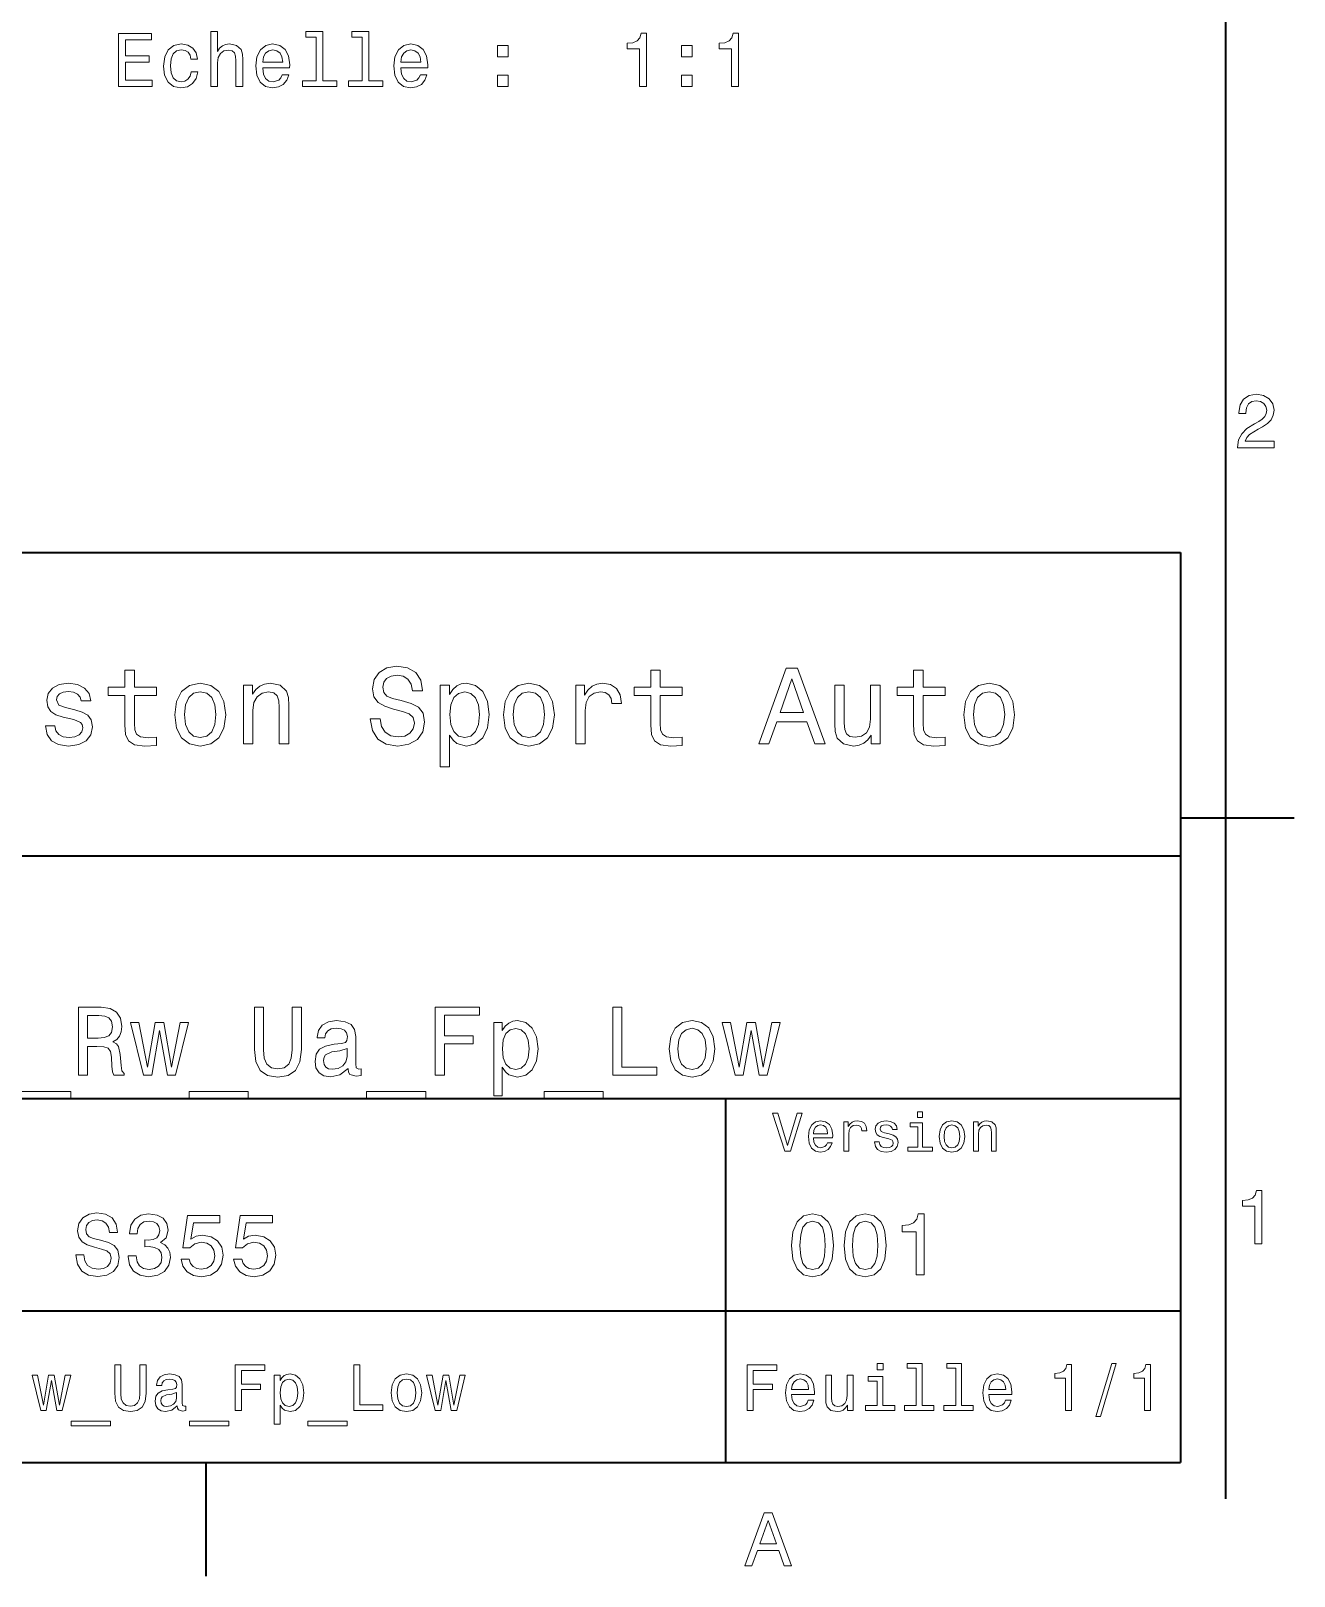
# Model space of a CAD drawing. Extents: x 0 to 297, y 0 to 210.
# Drawn here: x 211.2 to 294.5, y 2.5 to 104.4 of the extents above; entities that cross this region are included whole.
import ezdxf

# ---------------------------------------------------------------- set-up
doc = ezdxf.new("R2010")
doc.units = 0

msp = doc.modelspace()

# ---------------------------------------------------------------- linework, layer by layer
at = {"color": 7, "lineweight": 35}
for p, q in [((290, 7.593956), (290, 197.593964)), ((97, 70), (287, 70)), ((287, 70), (287, 10)), ((162, 50), (287, 50)), ((162, 34), (287, 34)), ((257, 10), (257, 34)), ((162, 20), (287, 20)), ((10, 10), (287, 10)), ((97, 10), (287, 10))]:
    msp.add_line(p, q, dxfattribs=at)
at = {"color": 7, "lineweight": 35, "ltscale": 0.1875}
for p, q in [((287, 52.5), (294.5, 52.5)), ((222.699997, 10), (222.699997, 2.5))]:
    msp.add_line(p, q, dxfattribs=at)
at = {"color": 7, "lineweight": 13}
for points in [[(216.941742, 100.744934), (219.160751, 100.744934), (219.160751, 101.168564), (217.405716, 101.168564), (217.405716, 102.353722), (218.969116, 102.353722), (218.969116, 102.772308), (217.405716, 102.772308), (217.405716, 103.821304), (219.120407, 103.821304), (219.120407, 104.244934), (216.941742, 104.244934)], [(223.028915, 100.744934), (223.472717, 100.744934), (223.472717, 102.308334), (223.518112, 102.666405), (223.664352, 102.92865), (223.891312, 103.090034), (224.193893, 103.150551), (224.435974, 103.100121), (224.587265, 102.963951), (224.662918, 102.737007), (224.688141, 102.434418), (224.688141, 100.744934), (225.131943, 100.744934), (225.131943, 102.525192), (225.111771, 102.883263), (225.020981, 103.180817), (224.723434, 103.453148), (224.25946, 103.548965), (224.007294, 103.513664), (223.790436, 103.417847), (223.608887, 103.266548), (223.472717, 103.059776), (223.472717, 104.365974), (223.028915, 104.365974)], [(229.983521, 103.992775), (229.983521, 101.118134), (229.070694, 101.118134), (229.070694, 100.744934), (231.335114, 100.744934), (231.335114, 101.118134), (230.427322, 101.118134), (230.427322, 104.365974), (229.287552, 104.365974), (229.287552, 103.992775)], [(233.019547, 103.992775), (233.019547, 101.118134), (232.10672, 101.118134), (232.10672, 100.744934), (234.371124, 100.744934), (234.371124, 101.118134), (233.463348, 101.118134), (233.463348, 104.365974), (232.323578, 104.365974), (232.323578, 103.992775)], [(251.30629, 100.744934), (251.765228, 100.744934), (251.765228, 104.270149), (251.422287, 104.270149), (251.331512, 103.962517), (251.149948, 103.755737), (250.872574, 103.634705), (250.489288, 103.59436), (250.489288, 103.23629), (251.30629, 103.23629)], [(257.378326, 100.744934), (257.83728, 100.744934), (257.83728, 104.270149), (257.494324, 104.270149), (257.403564, 103.962517), (257.221985, 103.755737), (256.944611, 103.634705), (256.56134, 103.59436), (256.56134, 103.23629), (257.378326, 103.23629)], [(221.717667, 102.55545), (222.156433, 102.55545), (222.065659, 102.958908), (221.848801, 103.276634), (221.510895, 103.47332), (221.072144, 103.548965), (220.587997, 103.448105), (220.219833, 103.16568), (219.987854, 102.706749), (219.90715, 102.091476), (219.982803, 101.481247), (220.209747, 101.027351), (220.56781, 100.744934), (221.057007, 100.649117), (221.490723, 100.724762), (221.828629, 100.936577), (222.060608, 101.269432), (222.161484, 101.713234), (221.737854, 101.713234), (221.662201, 101.430817), (221.520981, 101.218994), (221.31926, 101.087875), (221.072144, 101.047531), (220.764511, 101.113091), (220.542603, 101.314819), (220.406433, 101.642632), (220.361038, 102.106606), (220.406433, 102.560493), (220.547638, 102.888306), (220.774597, 103.090034), (221.072144, 103.160637), (221.334381, 103.11525), (221.531067, 102.99926), (221.662201, 102.807617)], [(226.453262, 101.970436), (228.228485, 101.970436), (228.233521, 102.177208), (228.152832, 102.757179), (227.930923, 103.190903), (227.577911, 103.453148), (227.108887, 103.548965), (226.649948, 103.448105), (226.296921, 103.16568), (226.069977, 102.706749), (225.989288, 102.101563), (226.064941, 101.481247), (226.291885, 101.027351), (226.639862, 100.744934), (227.09375, 100.649117), (227.487122, 100.714676), (227.809891, 100.886147), (228.046921, 101.158478), (228.18309, 101.521591), (227.744324, 101.521591), (227.653549, 101.319862), (227.52243, 101.168564), (227.149231, 101.047531), (226.861771, 101.103004), (226.644913, 101.279518), (226.503693, 101.566978), (226.453262, 101.955307)], [(226.453262, 102.343636), (226.508743, 102.69162), (226.644913, 102.948822), (226.851685, 103.105164), (227.124008, 103.160637), (227.391312, 103.105164), (227.598083, 102.948822), (227.724152, 102.69162), (227.769547, 102.343636)], [(235.56134, 101.970436), (237.336548, 101.970436), (237.341599, 102.177208), (237.260895, 102.757179), (237.039001, 103.190903), (236.685974, 103.453148), (236.216949, 103.548965), (235.758026, 103.448105), (235.404999, 103.16568), (235.178055, 102.706749), (235.097351, 102.101563), (235.173004, 101.481247), (235.399948, 101.027351), (235.74794, 100.744934), (236.201828, 100.649117), (236.5952, 100.714676), (236.917969, 100.886147), (237.154999, 101.158478), (237.291168, 101.521591), (236.852402, 101.521591), (236.761627, 101.319862), (236.630493, 101.168564), (236.257294, 101.047531), (235.969833, 101.103004), (235.752975, 101.279518), (235.611771, 101.566978), (235.56134, 101.955307)], [(235.56134, 102.343636), (235.616806, 102.69162), (235.752975, 102.948822), (235.959747, 103.105164), (236.232086, 103.160637), (236.499374, 103.105164), (236.706146, 102.948822), (236.83223, 102.69162), (236.877625, 102.343636)], [(241.94101, 102.701706), (242.636978, 102.701706), (242.636978, 103.453148), (241.94101, 103.453148)], [(254.085114, 102.701706), (254.781067, 102.701706), (254.781067, 103.453148), (254.085114, 103.453148)], [(241.94101, 100.744934), (242.636978, 100.744934), (242.636978, 101.496376), (241.94101, 101.496376)], [(254.085114, 100.744934), (254.781067, 100.744934), (254.781067, 101.496376), (254.085114, 101.496376)], [(290.76947, 76.916786), (293.175079, 76.916786), (293.175079, 77.350502), (291.273773, 77.350502), (291.3797, 77.587532), (291.561249, 77.784218), (292.121033, 78.142288), (292.418579, 78.293587), (292.751434, 78.510445), (292.988464, 78.762604), (293.124634, 79.060158), (293.175079, 79.398056), (293.089355, 79.821686), (292.852325, 80.154541), (292.489197, 80.366356), (292.020172, 80.442001), (291.536041, 80.35627), (291.167877, 80.119232), (290.930847, 79.740997), (290.850159, 79.241714), (290.850159, 79.171112), (291.309082, 79.171112), (291.309082, 79.211456), (291.354462, 79.554398), (291.490631, 79.806557), (291.707489, 79.967941), (291.994965, 80.023415), (292.287476, 79.972984), (292.504333, 79.846901), (292.645538, 79.650215), (292.695984, 79.403099), (292.660675, 79.171112), (292.56485, 78.974426), (292.403473, 78.802956), (292.181549, 78.651657), (291.884003, 78.490273), (291.389771, 78.177589), (291.041779, 77.844742), (290.835022, 77.441284), (290.76947, 76.931915)], [(217.353027, 60.579971), (217.353027, 58.64193), (217.396255, 58.015129), (217.597992, 57.582851), (218.001434, 57.330688), (218.685883, 57.244236), (219.43515, 57.280258), (219.43515, 57.827808), (218.887604, 57.78458), (218.390488, 57.842216), (218.123917, 58.022331), (218.008652, 58.324928), (217.98703, 58.75), (217.98703, 60.579971), (219.43515, 60.579971), (219.43515, 61.120316), (217.98703, 61.120316), (217.98703, 62.251438), (217.353027, 62.251438), (217.353027, 61.120316), (216.257935, 61.120316), (216.257935, 60.579971)], [(234.20462, 59.030979), (233.548996, 59.030979), (233.693085, 58.267288), (234.053314, 57.70533), (234.608078, 57.366714), (235.357361, 57.244236), (236.099426, 57.359509), (236.654175, 57.67651), (237.007202, 58.17363), (237.136902, 58.82925), (237.028824, 59.420029), (236.726227, 59.801872), (236.236313, 60.054031), (235.580704, 60.241352), (235.018738, 60.378242), (234.651306, 60.536743), (234.442368, 60.767288), (234.377533, 61.127522), (234.442368, 61.451729), (234.629684, 61.696686), (234.917877, 61.862389), (235.314133, 61.920029), (235.71759, 61.84798), (236.034592, 61.653458), (236.24353, 61.32925), (236.344391, 60.889767), (237, 60.889767), (237, 60.904179), (236.884735, 61.581409), (236.546112, 62.085732), (236.01297, 62.402737), (235.292511, 62.510807), (234.644104, 62.402737), (234.139771, 62.100143), (233.815567, 61.631844), (233.700287, 61.026657), (233.793961, 60.486309), (234.067734, 60.118874), (234.5, 59.873917), (235.09079, 59.6866), (235.674362, 59.520893), (236.113831, 59.362389), (236.380402, 59.131844), (236.47406, 58.757202), (236.387619, 58.375359), (236.164276, 58.087173), (235.825653, 57.907059), (235.386169, 57.849422), (234.896255, 57.928673), (234.521622, 58.159222), (234.283875, 58.533859)], [(252.05043, 60.579971), (252.05043, 58.64193), (252.093658, 58.015129), (252.29538, 57.582851), (252.698853, 57.330688), (253.383286, 57.244236), (254.132568, 57.280258), (254.132568, 57.827808), (253.585022, 57.78458), (253.087891, 57.842216), (252.82132, 58.022331), (252.706055, 58.324928), (252.684448, 58.75), (252.684448, 60.579971), (254.132568, 60.579971), (254.132568, 61.120316), (252.684448, 61.120316), (252.684448, 62.251438), (252.05043, 62.251438), (252.05043, 61.120316), (250.955322, 61.120316), (250.955322, 60.579971)], [(259.175781, 57.381123), (259.838623, 57.381123), (260.364563, 58.850864), (262.360229, 58.850864), (262.886169, 57.381123), (263.563416, 57.381123), (261.733429, 62.388329), (260.998566, 62.388329)], [(269.399109, 60.579971), (269.399109, 58.64193), (269.442352, 58.015129), (269.644073, 57.582851), (270.047546, 57.330688), (270.731995, 57.244236), (271.481262, 57.280258), (271.481262, 57.827808), (270.933716, 57.78458), (270.436584, 57.842216), (270.170013, 58.022331), (270.054749, 58.324928), (270.033142, 58.75), (270.033142, 60.579971), (271.481262, 60.579971), (271.481262, 61.120316), (270.033142, 61.120316), (270.033142, 62.251438), (269.399109, 62.251438), (269.399109, 61.120316), (268.304016, 61.120316), (268.304016, 60.579971)], [(214.060516, 59.636166), (213.44812, 59.780258), (212.994232, 59.945965), (212.842941, 60.28458), (212.886169, 60.522331), (213.03746, 60.695244), (213.282425, 60.803314), (213.635437, 60.846542), (213.97406, 60.803314), (214.240631, 60.67363), (214.413544, 60.479107), (214.485596, 60.219738), (215.105194, 60.219738), (215.105194, 60.23415), (214.997116, 60.70245), (214.701721, 61.069885), (214.240631, 61.30043), (213.635437, 61.386887), (213.023056, 61.30043), (212.57637, 61.062679), (212.29538, 60.709652), (212.208939, 60.262966), (212.273773, 59.830688), (212.475494, 59.528095), (212.806915, 59.311958), (213.289627, 59.16066), (213.995682, 58.987751), (214.427948, 58.807636), (214.543228, 58.663544), (214.586456, 58.447407), (214.521606, 58.180836), (214.348694, 57.979107), (214.067719, 57.849422), (213.693085, 57.806194), (213.296829, 57.849422), (213.008636, 58.000721), (212.814117, 58.245674), (212.734863, 58.584293), (212.122482, 58.584293), (212.223343, 58.007923), (212.518738, 57.590057), (212.98703, 57.337894), (213.635437, 57.244236), (214.312683, 57.337894), (214.809799, 57.590057), (215.112396, 57.993515), (215.220459, 58.519451), (215.141205, 58.973343), (214.917862, 59.283138), (214.55043, 59.484871)], [(220.65274, 59.311958), (220.768005, 58.432995), (221.099426, 57.78458), (221.625366, 57.381123), (222.331421, 57.244236), (223.030258, 57.381123), (223.556198, 57.777374), (223.887604, 58.425793), (224.010086, 59.311958), (223.887604, 60.190922), (223.556198, 60.846542), (223.030258, 61.242794), (222.331421, 61.386887), (221.625366, 61.242794), (221.099426, 60.839336), (220.768005, 60.190922)], [(225.177246, 57.381123), (225.811249, 57.381123), (225.811249, 59.614552), (225.876083, 60.12608), (226.085022, 60.500717), (226.409225, 60.731266), (226.841507, 60.817722), (227.187317, 60.745674), (227.403458, 60.551151), (227.511536, 60.226944), (227.547546, 59.794666), (227.547546, 57.381123), (228.181564, 57.381123), (228.181564, 59.924351), (228.15274, 60.435879), (228.023056, 60.86095), (227.597992, 61.25), (226.935165, 61.386887), (226.567719, 61.336452), (226.257935, 61.199566), (225.991364, 60.969017), (225.782425, 60.659222), (225.782425, 61.25), (225.177246, 61.25)], [(238.786743, 60.652016), (238.786743, 61.25), (238.15274, 61.25), (238.15274, 55.882565), (238.786743, 55.882565), (238.786743, 57.971901), (239.010101, 57.633286), (239.262253, 57.409943), (239.896271, 57.244236), (240.50145, 57.381123), (240.976959, 57.791786), (241.286743, 58.440201), (241.402023, 59.319164), (241.286743, 60.190922), (240.976959, 60.839336), (240.50145, 61.242794), (239.896271, 61.386887), (239.550446, 61.343658), (239.255051, 61.206772), (239.002899, 60.976223)], [(242.338623, 59.311958), (242.453888, 58.432995), (242.785309, 57.78458), (243.311249, 57.381123), (244.017303, 57.244236), (244.716141, 57.381123), (245.242081, 57.777374), (245.573486, 58.425793), (245.695969, 59.311958), (245.573486, 60.190922), (245.242081, 60.846542), (244.716141, 61.242794), (244.017303, 61.386887), (243.311249, 61.242794), (242.785309, 60.839336), (242.453888, 60.190922)], [(247.100861, 57.381123), (247.734863, 57.381123), (247.734863, 59.592937), (247.799713, 60.12608), (247.994232, 60.507923), (248.311249, 60.738472), (248.736313, 60.817722), (249.053314, 60.767288), (249.291077, 60.623199), (249.435165, 60.378242), (249.485596, 60.046829), (250.126801, 60.046829), (250.040344, 60.630402), (249.802597, 61.048271), (249.406342, 61.30043), (248.865997, 61.386887), (248.498566, 61.32925), (248.181549, 61.185158), (247.900574, 60.940201), (247.677246, 60.608788), (247.677246, 61.25), (247.100861, 61.25)], [(260.595093, 59.463257), (261.365997, 61.667866), (262.136902, 59.463257)], [(267.194519, 61.25), (266.560516, 61.25), (266.560516, 59.016571), (266.488464, 58.497837), (266.279541, 58.123196), (265.955322, 57.892651), (265.530243, 57.820602), (265.19165, 57.878242), (264.975494, 58.051151), (264.853027, 58.346542), (264.824219, 58.764408), (264.824219, 61.25), (264.190186, 61.25), (264.190186, 58.706772), (264.211792, 58.195244), (264.348694, 57.770172), (264.766571, 57.381123), (265.436584, 57.244236), (265.796814, 57.294666), (266.106628, 57.424351), (266.373199, 57.647694), (266.589325, 57.971901), (266.589325, 57.381123), (267.194519, 57.381123)], [(272.698853, 59.311958), (272.814117, 58.432995), (273.145508, 57.78458), (273.671448, 57.381123), (274.377502, 57.244236), (275.076355, 57.381123), (275.602295, 57.777374), (275.933716, 58.425793), (276.056183, 59.311958), (275.933716, 60.190922), (275.602295, 60.846542), (275.076355, 61.242794), (274.377502, 61.386887), (273.671448, 61.242794), (273.145508, 60.839336), (272.814117, 60.190922)], [(221.301147, 59.319164), (221.365997, 59.967579), (221.567719, 60.435879), (221.891937, 60.72406), (222.331421, 60.824928), (222.763687, 60.72406), (223.087891, 60.443081), (223.289627, 59.967579), (223.361679, 59.319164), (223.289627, 58.663544), (223.087891, 58.188038), (222.763687, 57.899853), (222.331421, 57.806194), (221.891937, 57.899853), (221.567719, 58.188038), (221.365997, 58.663544)], [(239.788193, 57.8134), (239.363129, 57.907059), (239.053314, 58.195244), (238.858795, 58.663544), (238.793945, 59.319164), (238.858795, 59.967579), (239.053314, 60.435879), (239.363129, 60.716858), (239.788193, 60.817722), (240.177246, 60.716858), (240.48703, 60.428673), (240.681564, 59.960373), (240.753601, 59.319164), (240.681564, 58.67075), (240.48703, 58.195244), (240.177246, 57.907059)], [(242.98703, 59.319164), (243.05188, 59.967579), (243.253601, 60.435879), (243.57782, 60.72406), (244.017303, 60.824928), (244.449585, 60.72406), (244.773773, 60.443081), (244.97551, 59.967579), (245.047546, 59.319164), (244.97551, 58.663544), (244.773773, 58.188038), (244.449585, 57.899853), (244.017303, 57.806194), (243.57782, 57.899853), (243.253601, 58.188038), (243.05188, 58.663544)], [(273.34726, 59.319164), (273.412109, 59.967579), (273.613831, 60.435879), (273.938019, 60.72406), (274.377502, 60.824928), (274.809784, 60.72406), (275.134003, 60.443081), (275.335724, 59.967579), (275.407776, 59.319164), (275.335724, 58.663544), (275.134003, 58.188038), (274.809784, 57.899853), (274.377502, 57.806194), (273.938019, 57.899853), (273.613831, 58.188038), (273.412109, 58.663544)], [(214.295395, 35.530258), (214.898422, 35.530258), (214.898422, 37.430115), (215.51442, 37.430115), (215.968307, 37.41066), (216.253601, 37.319885), (216.409225, 37.105907), (216.474075, 36.723343), (216.506485, 36.139767), (216.545395, 35.757202), (216.623199, 35.530258), (217.304047, 35.530258), (217.304047, 35.653458), (217.154907, 35.835014), (217.103027, 36.172188), (217.057648, 36.898415), (216.947418, 37.4366), (216.798279, 37.605186), (216.56485, 37.728386), (216.824219, 37.890488), (217.005768, 38.117435), (217.122482, 38.402737), (217.161392, 38.746395), (217.070618, 39.291065), (216.811249, 39.699566), (216.383286, 39.945965), (215.799713, 40.030258), (214.295395, 40.030258)], [(225.902023, 37.242073), (225.992798, 36.431557), (226.278107, 35.854465), (226.757935, 35.523773), (227.451736, 35.407059), (228.139053, 35.523773), (228.618881, 35.854465), (228.904175, 36.425072), (229.00145, 37.242073), (229.00145, 40.030258), (228.398422, 40.030258), (228.398422, 37.209652), (228.340057, 36.658501), (228.164993, 36.262966), (227.866714, 36.029537), (227.451736, 35.951729), (227.023773, 36.029537), (226.72551, 36.262966), (226.550446, 36.652016), (226.498566, 37.209652), (226.498566, 40.030258), (225.902023, 40.030258)], [(237.832855, 35.530258), (238.435883, 35.530258), (238.435883, 37.598701), (240.329254, 37.598701), (240.329254, 38.136887), (238.435883, 38.136887), (238.435883, 39.485588), (240.763687, 39.485588), (240.763687, 40.030258), (237.832855, 40.030258)], [(249.556198, 35.530258), (252.44812, 35.530258), (252.44812, 36.074928), (250.15274, 36.074928), (250.15274, 40.030258), (249.556198, 40.030258)], [(215.631134, 39.479107), (216.026657, 39.440201), (216.305481, 39.317001), (216.48056, 39.090057), (216.53891, 38.733429), (216.474075, 38.357346), (216.298996, 38.130402), (216.000732, 38.013687), (215.592224, 37.981266), (214.898422, 37.981266), (214.898422, 39.479107)], [(219.126083, 35.530258), (219.644821, 38.48703), (220.163544, 35.530258), (220.708221, 35.530258), (221.564133, 39.012245), (221.01297, 39.012245), (220.435883, 36.055473), (219.92363, 39.012245), (219.359512, 39.012245), (218.84726, 36.055473), (218.270172, 39.012245), (217.72551, 39.012245), (218.581421, 35.530258)], [(232.081421, 35.98415), (232.081421, 35.964695), (232.113831, 35.744236), (232.21109, 35.588615), (232.619598, 35.465416), (232.937317, 35.517288), (232.937317, 35.958214), (232.801147, 35.938759), (232.619598, 36.023052), (232.587173, 36.282421), (232.587173, 38.085014), (232.509369, 38.545387), (232.282425, 38.869595), (231.886887, 39.064121), (231.329254, 39.135445), (230.784576, 39.057636), (230.382568, 38.837173), (230.129684, 38.493515), (230.045395, 38.039623), (230.045395, 38.000721), (230.557648, 38.000721), (230.603027, 38.273052), (230.745682, 38.467579), (230.979111, 38.584293), (231.309799, 38.629681), (231.627533, 38.59726), (231.854462, 38.5), (231.990631, 38.331409), (232.036026, 38.09798), (232.010086, 37.825645), (231.906342, 37.68948), (231.646973, 37.624638), (231.160675, 37.572765), (230.603027, 37.456051), (230.207489, 37.248558), (229.97406, 36.924351), (229.90274, 36.444523), (229.96759, 36.016571), (230.168594, 35.698845), (230.492798, 35.497837), (230.940201, 35.426514), (231.543228, 35.562679)], [(242.261536, 38.474064), (242.261536, 39.012245), (241.690918, 39.012245), (241.690918, 34.181557), (242.261536, 34.181557), (242.261536, 36.061958), (242.46254, 35.757202), (242.689484, 35.556194), (243.260086, 35.407059), (243.804749, 35.530258), (244.232712, 35.899857), (244.511536, 36.483429), (244.61528, 37.274494), (244.511536, 38.059078), (244.232712, 38.642651), (243.804749, 39.005764), (243.260086, 39.135445), (242.948853, 39.096542), (242.682999, 38.973343), (242.456055, 38.76585)], [(253.265137, 37.268009), (253.368881, 36.476944), (253.667145, 35.893372), (254.140488, 35.530258), (254.77594, 35.407059), (255.404907, 35.530258), (255.878235, 35.886887), (256.176514, 36.470459), (256.286743, 37.268009), (256.176514, 38.059078), (255.878235, 38.649136), (255.404907, 39.005764), (254.77594, 39.135445), (254.140488, 39.005764), (253.667145, 38.642651), (253.368881, 38.059078)], [(258.160675, 35.530258), (258.679382, 38.48703), (259.19812, 35.530258), (259.742798, 35.530258), (260.598694, 39.012245), (260.047546, 39.012245), (259.470459, 36.055473), (258.958221, 39.012245), (258.394104, 39.012245), (257.881836, 36.055473), (257.304749, 39.012245), (256.760071, 39.012245), (257.615997, 35.530258)], [(243.162827, 35.919308), (242.780258, 36.003601), (242.501434, 36.262966), (242.32637, 36.684437), (242.268005, 37.274494), (242.32637, 37.858067), (242.501434, 38.279537), (242.780258, 38.532421), (243.162827, 38.623199), (243.51297, 38.532421), (243.791794, 38.273052), (243.966858, 37.851585), (244.031708, 37.274494), (243.966858, 36.690922), (243.791794, 36.262966), (243.51297, 36.003601)], [(253.848694, 37.274494), (253.907059, 37.858067), (254.088623, 38.279537), (254.380402, 38.538902), (254.77594, 38.629681), (255.164978, 38.538902), (255.456772, 38.286022), (255.638336, 37.858067), (255.703171, 37.274494), (255.638336, 36.684437), (255.456772, 36.256481), (255.164978, 35.997116), (254.77594, 35.912823), (254.380402, 35.997116), (254.088623, 36.256481), (253.907059, 36.684437)], [(232.016571, 36.749279), (231.938766, 36.412102), (231.731262, 36.152737), (231.420029, 35.98415), (231.037476, 35.925793), (230.791077, 35.958214), (230.615997, 36.061958), (230.505768, 36.243515), (230.473343, 36.496395), (230.499283, 36.723343), (230.603027, 36.885445), (231.018005, 37.067001), (231.543228, 37.14481), (232.016571, 37.30043)], [(209.886169, 34.453888), (209.886169, 34), (213.789627, 34), (213.789627, 34.453888)], [(221.596542, 34.453888), (221.596542, 34), (225.5, 34), (225.5, 34.453888)], [(233.306915, 34.453888), (233.306915, 34), (237.210373, 34), (237.210373, 34.453888)], [(245.017288, 34.453888), (245.017288, 34), (248.920746, 34), (248.920746, 34.453888)], [(261.71109, 33.03458), (261.08429, 30.905619), (260.439484, 33.03458), (260.09726, 33.03458), (260.904175, 30.530979), (261.264404, 30.530979), (262.053314, 33.03458)], [(269.992798, 33.117435), (269.657776, 33.117435), (269.657776, 32.757202), (269.992798, 32.757202)], [(262.784576, 31.40634), (264.052582, 31.40634), (264.056183, 31.554033), (263.998566, 31.9683), (263.840057, 32.278099), (263.587891, 32.465416), (263.252869, 32.533859), (262.925079, 32.461815), (262.672913, 32.260086), (262.510803, 31.932276), (262.453156, 31.5), (262.507202, 31.056915), (262.669312, 30.732708), (262.917877, 30.530979), (263.242065, 30.462536), (263.523041, 30.509365), (263.753601, 30.631844), (263.922913, 30.826368), (264.020172, 31.085733), (263.706787, 31.085733), (263.641937, 30.941643), (263.548279, 30.833572), (263.281708, 30.747118), (263.076355, 30.786743), (262.921478, 30.912823), (262.820618, 31.118155), (262.784576, 31.395533)], [(262.784576, 31.672911), (262.824219, 31.921469), (262.921478, 32.105186), (263.069153, 32.216858), (263.263702, 32.256485), (263.45462, 32.216858), (263.602295, 32.105186), (263.692352, 31.921469), (263.724792, 31.672911)], [(264.794678, 30.530979), (265.111664, 30.530979), (265.111664, 31.636887), (265.144104, 31.903458), (265.241364, 32.094379), (265.399841, 32.209652), (265.612396, 32.249279), (265.770905, 32.224064), (265.889771, 32.152016), (265.961823, 32.029537), (265.98703, 31.863832), (266.307648, 31.863832), (266.264404, 32.155621), (266.145538, 32.364552), (265.947418, 32.490635), (265.677246, 32.533859), (265.49353, 32.505043), (265.335022, 32.432995), (265.194519, 32.310516), (265.082855, 32.144814), (265.082855, 32.465416), (264.794678, 32.465416)], [(267.791779, 31.658501), (267.485596, 31.730547), (267.258636, 31.8134), (267.182983, 31.982708), (267.20462, 32.101585), (267.280273, 32.188038), (267.40274, 32.242073), (267.579254, 32.263687), (267.748566, 32.242073), (267.881836, 32.177231), (267.968292, 32.079971), (268.004333, 31.950287), (268.314117, 31.950287), (268.314117, 31.957493), (268.260101, 32.191643), (268.112396, 32.375359), (267.881836, 32.490635), (267.579254, 32.533859), (267.273041, 32.490635), (267.049713, 32.371758), (266.90921, 32.195244), (266.865997, 31.971901), (266.898407, 31.755764), (266.999268, 31.604465), (267.164978, 31.496397), (267.406342, 31.420748), (267.759369, 31.334293), (267.975494, 31.244236), (268.033142, 31.17219), (268.054749, 31.064121), (268.022339, 30.930836), (267.935883, 30.829971), (267.79538, 30.765129), (267.608063, 30.743515), (267.409943, 30.765129), (267.265839, 30.840778), (267.168579, 30.963255), (267.128967, 31.132565), (266.822754, 31.132565), (266.873199, 30.844379), (267.020905, 30.635447), (267.255035, 30.509365), (267.579254, 30.462536), (267.917877, 30.509365), (268.166412, 30.635447), (268.317719, 30.837175), (268.371765, 31.100143), (268.332123, 31.327089), (268.220459, 31.481987), (268.036743, 31.582851)], [(269.981995, 30.79755), (269.981995, 32.400574), (269.167877, 32.400574), (269.167877, 32.130402), (269.664978, 32.130402), (269.664978, 30.79755), (269.016571, 30.79755), (269.016571, 30.530979), (270.637604, 30.530979), (270.637604, 30.79755)], [(271.087891, 31.496397), (271.145538, 31.056915), (271.311249, 30.732708), (271.574219, 30.530979), (271.927246, 30.462536), (272.276672, 30.530979), (272.539612, 30.729107), (272.705322, 31.053314), (272.766571, 31.496397), (272.705322, 31.935879), (272.539612, 32.263687), (272.276672, 32.461815), (271.927246, 32.533859), (271.574219, 32.461815), (271.311249, 32.260086), (271.145538, 31.935879)], [(271.412109, 31.5), (271.444519, 31.824207), (271.54538, 32.058357), (271.707489, 32.20245), (271.927246, 32.25288), (272.143372, 32.20245), (272.305481, 32.061958), (272.406342, 31.824207), (272.442352, 31.5), (272.406342, 31.17219), (272.305481, 30.934437), (272.143372, 30.790344), (271.927246, 30.743515), (271.707489, 30.790344), (271.54538, 30.934437), (271.444519, 31.17219)], [(273.350159, 30.530979), (273.667145, 30.530979), (273.667145, 31.647694), (273.699554, 31.903458), (273.804047, 32.090778), (273.966125, 32.206051), (274.182281, 32.249279), (274.355194, 32.213257), (274.463257, 32.115993), (274.517303, 31.95389), (274.535309, 31.737751), (274.535309, 30.530979), (274.852295, 30.530979), (274.852295, 31.802593), (274.837891, 32.058357), (274.773041, 32.270893), (274.560516, 32.465416), (274.229095, 32.533859), (274.04538, 32.508644), (273.890503, 32.440201), (273.757202, 32.324928), (273.65274, 32.170029), (273.65274, 32.465416), (273.350159, 32.465416)], [(291.909241, 24.416786), (292.368164, 24.416786), (292.368164, 27.942001), (292.025208, 27.942001), (291.934448, 27.634365), (291.752899, 27.427593), (291.475525, 27.306557), (291.092224, 27.266211), (291.092224, 26.90814), (291.909241, 26.90814)], [(214.642654, 23.680117), (214.118149, 23.680117), (214.233429, 23.069164), (214.521606, 22.619596), (214.965424, 22.348703), (215.564835, 22.250721), (216.158508, 22.342941), (216.60231, 22.596542), (216.88472, 22.994238), (216.988464, 23.518732), (216.902023, 23.991356), (216.659943, 24.296831), (216.268005, 24.49856), (215.743515, 24.648417), (215.293945, 24.757925), (215, 24.884727), (214.832855, 25.069164), (214.780975, 25.357349), (214.832855, 25.616714), (214.982712, 25.812681), (215.213257, 25.945246), (215.530258, 25.991356), (215.853027, 25.933718), (216.106628, 25.778099), (216.273773, 25.518732), (216.354462, 25.167149), (216.878967, 25.167149), (216.878967, 25.178675), (216.786743, 25.720463), (216.515854, 26.12392), (216.08934, 26.377522), (215.51297, 26.463978), (214.994232, 26.377522), (214.590775, 26.135448), (214.331406, 25.760807), (214.239197, 25.276657), (214.314117, 24.844381), (214.533142, 24.550434), (214.878967, 24.354467), (215.351593, 24.204613), (215.818451, 24.072046), (216.170029, 23.945246), (216.383286, 23.760807), (216.458206, 23.461096), (216.389053, 23.155621), (216.210373, 22.925074), (215.939484, 22.780981), (215.587891, 22.734871), (215.195969, 22.798271), (214.896255, 22.98271), (214.706055, 23.282421)], [(217.570602, 23.616716), (217.570602, 23.57637), (217.662827, 23.023056), (217.933716, 22.60807), (218.360229, 22.342941), (218.925079, 22.244957), (219.52449, 22.342941), (219.97406, 22.596542), (220.262253, 23), (220.365997, 23.518732), (220.319885, 23.858791), (220.193085, 24.135448), (219.985596, 24.348703), (219.708939, 24.504324), (220.083572, 24.815563), (220.216141, 25.311239), (220.129684, 25.760807), (219.881836, 26.100864), (219.478378, 26.314121), (218.925079, 26.38905), (218.406342, 26.296831), (218.008636, 26.043228), (217.749283, 25.639771), (217.662827, 25.103746), (217.662827, 25.063402), (218.175797, 25.063402), (218.221893, 25.432278), (218.371765, 25.697407), (218.613831, 25.858791), (218.953888, 25.916428), (219.253601, 25.870317), (219.472626, 25.749281), (219.605194, 25.553314), (219.657059, 25.288185), (219.605194, 25.005764), (219.466858, 24.815563), (219.224777, 24.700289), (218.896255, 24.665707), (218.671463, 24.671471), (218.671463, 24.216139), (218.953888, 24.227667), (219.317001, 24.175793), (219.587891, 24.037464), (219.749283, 23.812681), (219.806915, 23.518732), (219.743515, 23.184439), (219.57637, 22.9366), (219.311234, 22.780981), (218.959656, 22.729107), (218.596542, 22.786745), (218.331406, 22.959656), (218.164261, 23.236313), (218.100861, 23.616716)], [(221.0634, 23.40346), (221.190201, 22.930836), (221.472626, 22.56196), (221.887604, 22.331413), (222.417862, 22.244957), (223, 22.348703), (223.455322, 22.631124), (223.743515, 23.080692), (223.853027, 23.657061), (223.755035, 24.193085), (223.478378, 24.613834), (223.046112, 24.884727), (222.48703, 24.98271), (222.054749, 24.913546), (221.720459, 24.723343), (221.881836, 25.801153), (223.634003, 25.801153), (223.634003, 26.273777), (221.495682, 26.273777), (221.17868, 24.152739), (221.639771, 24.152739), (221.97406, 24.423632), (222.400574, 24.521614), (222.769455, 24.458214), (223.051865, 24.273777), (223.230545, 23.991356), (223.293945, 23.628242), (223.230545, 23.265131), (223.046112, 22.98271), (222.763687, 22.804035), (222.400574, 22.740635), (222.095093, 22.780981), (221.858795, 22.913546), (221.685883, 23.121038), (221.599426, 23.40346)], [(224.533142, 23.40346), (224.659943, 22.930836), (224.942352, 22.56196), (225.357346, 22.331413), (225.887604, 22.244957), (226.469742, 22.348703), (226.925064, 22.631124), (227.213257, 23.080692), (227.322769, 23.657061), (227.224777, 24.193085), (226.94812, 24.613834), (226.515839, 24.884727), (225.956772, 24.98271), (225.52449, 24.913546), (225.190201, 24.723343), (225.351578, 25.801153), (227.103745, 25.801153), (227.103745, 26.273777), (224.965424, 26.273777), (224.648407, 24.152739), (225.109512, 24.152739), (225.443802, 24.423632), (225.870316, 24.521614), (226.239197, 24.458214), (226.521606, 24.273777), (226.700287, 23.991356), (226.763687, 23.628242), (226.700287, 23.265131), (226.515839, 22.98271), (226.233429, 22.804035), (225.870316, 22.740635), (225.564835, 22.780981), (225.328522, 22.913546), (225.155609, 23.121038), (225.069153, 23.40346)], [(261.345825, 24.314121), (261.432281, 23.409224), (261.703156, 22.763689), (262.135437, 22.371759), (262.734863, 22.244957), (263.328522, 22.371759), (263.760803, 22.763689), (264.02594, 23.409224), (264.118164, 24.314121), (264.02594, 25.213257), (263.916412, 25.570606), (263.760803, 25.864553), (263.328522, 26.256485), (262.734863, 26.38905), (262.135437, 26.256485), (261.703156, 25.858791), (261.432281, 25.213257)], [(261.899139, 24.314121), (261.945251, 25.011528), (262.089325, 25.51297), (262.348694, 25.806917), (262.734863, 25.910664), (263.115265, 25.806917), (263.374634, 25.51297), (263.518738, 25.011528), (263.56485, 24.314121), (263.518738, 23.610952), (263.374634, 23.10951), (263.115265, 22.815563), (262.734863, 22.717581), (262.348694, 22.815563), (262.089325, 23.10951), (261.945251, 23.610952)], [(264.815552, 24.314121), (264.902008, 23.409224), (265.172913, 22.763689), (265.605194, 22.371759), (266.20462, 22.244957), (266.798279, 22.371759), (267.23056, 22.763689), (267.495667, 23.409224), (267.587891, 24.314121), (267.495667, 25.213257), (267.386169, 25.570606), (267.23056, 25.864553), (266.798279, 26.256485), (266.20462, 26.38905), (265.605194, 26.256485), (265.172913, 25.858791), (264.902008, 25.213257)], [(265.368866, 24.314121), (265.414978, 25.011528), (265.559082, 25.51297), (265.818451, 25.806917), (266.20462, 25.910664), (266.585022, 25.806917), (266.844391, 25.51297), (266.988464, 25.011528), (267.034576, 24.314121), (266.988464, 23.610952), (266.844391, 23.10951), (266.585022, 22.815563), (266.20462, 22.717581), (265.818451, 22.815563), (265.559082, 23.10951), (265.414978, 23.610952)], [(269.570618, 22.360231), (270.095093, 22.360231), (270.095093, 26.38905), (269.703156, 26.38905), (269.599426, 26.037464), (269.391937, 25.801153), (269.074921, 25.662825), (268.636902, 25.616714), (268.636902, 25.207493), (269.570618, 25.207493)], [(216.688766, 14.569885), (216.749283, 14.029539), (216.939484, 13.644813), (217.259369, 13.424352), (217.721909, 13.346542), (218.180115, 13.424352), (218.5, 13.644813), (218.690201, 14.025216), (218.755051, 14.569885), (218.755051, 16.428675), (218.353027, 16.428675), (218.353027, 14.548271), (218.314117, 14.180836), (218.197403, 13.917148), (217.998566, 13.761528), (217.721909, 13.709655), (217.4366, 13.761528), (217.237762, 13.917148), (217.121033, 14.176514), (217.086456, 14.548271), (217.086456, 16.428675), (216.688766, 16.428675)], [(224.642654, 13.428675), (225.044678, 13.428675), (225.044678, 14.807637), (226.306915, 14.807637), (226.306915, 15.166427), (225.044678, 15.166427), (225.044678, 16.065563), (226.596542, 16.065563), (226.596542, 16.428675), (224.642654, 16.428675)], [(232.458221, 13.428675), (234.386169, 13.428675), (234.386169, 13.791787), (232.855911, 13.791787), (232.855911, 16.428675), (232.458221, 16.428675)], [(258.414978, 13.428675), (258.817017, 13.428675), (258.817017, 14.807637), (260.079254, 14.807637), (260.079254, 15.166427), (258.817017, 15.166427), (258.817017, 16.065563), (260.368866, 16.065563), (260.368866, 16.428675), (258.414978, 16.428675)], [(267.389038, 16.532421), (266.98703, 16.532421), (266.98703, 16.100145), (267.389038, 16.100145)], [(269.572052, 16.212536), (269.572052, 13.748559), (268.789612, 13.748559), (268.789612, 13.428675), (270.73056, 13.428675), (270.73056, 13.748559), (269.952454, 13.748559), (269.952454, 16.532421), (268.975494, 16.532421), (268.975494, 16.212536)], [(272.174347, 16.212536), (272.174347, 13.748559), (271.391937, 13.748559), (271.391937, 13.428675), (273.332855, 13.428675), (273.332855, 13.748559), (272.554749, 13.748559), (272.554749, 16.532421), (271.57782, 16.532421), (271.57782, 16.212536)], [(279.416443, 13.428675), (279.809814, 13.428675), (279.809814, 16.450289), (279.515839, 16.450289), (279.438049, 16.1866), (279.28241, 16.009367), (279.044678, 15.905621), (278.716125, 15.871038), (278.716125, 15.564121), (279.416443, 15.564121)], [(281.42218, 13.026657), (281.720459, 13.026657), (282.766571, 16.510807), (282.463989, 16.510807)], [(284.621033, 13.428675), (285.014404, 13.428675), (285.014404, 16.450289), (284.720459, 16.450289), (284.642639, 16.1866), (284.48703, 16.009367), (284.249268, 15.905621), (283.920746, 15.871038), (283.920746, 15.564121), (284.621033, 15.564121)], [(212.171478, 13.428675), (212.517288, 15.399857), (212.863113, 13.428675), (213.226227, 13.428675), (213.796829, 15.75), (213.429398, 15.75), (213.044678, 13.778819), (212.703171, 15.75), (212.327087, 15.75), (211.985596, 13.778819), (211.600861, 15.75), (211.237747, 15.75), (211.80835, 13.428675)], [(220.808365, 13.731268), (220.808365, 13.7183), (220.829971, 13.571326), (220.894821, 13.46758), (221.167145, 13.385448), (221.378967, 13.42003), (221.378967, 13.713977), (221.288193, 13.701009), (221.167145, 13.757205), (221.145538, 13.930116), (221.145538, 15.131845), (221.093658, 15.438761), (220.942368, 15.6549), (220.67868, 15.784582), (220.306915, 15.832133), (219.943802, 15.78026), (219.675797, 15.633286), (219.507202, 15.404179), (219.451019, 15.101585), (219.451019, 15.075649), (219.792511, 15.075649), (219.822769, 15.257205), (219.917877, 15.386889), (220.073486, 15.464698), (220.293945, 15.494957), (220.505768, 15.473343), (220.657059, 15.408502), (220.747849, 15.29611), (220.778107, 15.140491), (220.760803, 14.958934), (220.69165, 14.868156), (220.518738, 14.824928), (220.194534, 14.790346), (219.822769, 14.712537), (219.559082, 14.574208), (219.403458, 14.358069), (219.355911, 14.038185), (219.399139, 13.752882), (219.533142, 13.541066), (219.749283, 13.407061), (220.047546, 13.35951), (220.44957, 13.450289)], [(227.595108, 15.391211), (227.595108, 15.75), (227.214706, 15.75), (227.214706, 12.529539), (227.595108, 12.529539), (227.595108, 13.783141), (227.729111, 13.579971), (227.880402, 13.445966), (228.260803, 13.346542), (228.623932, 13.428675), (228.909225, 13.675073), (229.095108, 14.064121), (229.164276, 14.591499), (229.095108, 15.114553), (228.909225, 15.503603), (228.623932, 15.745678), (228.260803, 15.832133), (228.053314, 15.806196), (227.876083, 15.724064), (227.724792, 15.585735)], [(228.195969, 13.688041), (227.940918, 13.744237), (227.755051, 13.917148), (227.638336, 14.198127), (227.599426, 14.591499), (227.638336, 14.980548), (227.755051, 15.261528), (227.940918, 15.430116), (228.195969, 15.490635), (228.429398, 15.430116), (228.61528, 15.257205), (228.731995, 14.976225), (228.775223, 14.591499), (228.731995, 14.20245), (228.61528, 13.917148), (228.429398, 13.744237)], [(234.930847, 14.587176), (235, 14.059798), (235.198853, 13.67075), (235.51442, 13.428675), (235.938049, 13.346542), (236.357361, 13.428675), (236.672913, 13.666427), (236.871765, 14.055476), (236.945251, 14.587176), (236.871765, 15.114553), (236.672913, 15.507925), (236.357361, 15.745678), (235.938049, 15.832133), (235.51442, 15.745678), (235.198853, 15.503603), (235, 15.114553)], [(235.319885, 14.591499), (235.358795, 14.980548), (235.479828, 15.261528), (235.674362, 15.434439), (235.938049, 15.494957), (236.197418, 15.434439), (236.391937, 15.26585), (236.51297, 14.980548), (236.556198, 14.591499), (236.51297, 14.198127), (236.391937, 13.912825), (236.197418, 13.739914), (235.938049, 13.683718), (235.674362, 13.739914), (235.479828, 13.912825), (235.358795, 14.198127)], [(238.194534, 13.428675), (238.540344, 15.399857), (238.886169, 13.428675), (239.249283, 13.428675), (239.819885, 15.75), (239.452454, 15.75), (239.067734, 13.778819), (238.726227, 15.75), (238.350159, 15.75), (238.008652, 13.778819), (237.623932, 15.75), (237.260818, 15.75), (237.831421, 13.428675)], [(261.341492, 14.479107), (262.863098, 14.479107), (262.867432, 14.656341), (262.798279, 15.153459), (262.608063, 15.525217), (262.305481, 15.75), (261.903473, 15.832133), (261.510101, 15.745678), (261.207489, 15.503603), (261.01297, 15.110231), (260.943817, 14.591499), (261.008636, 14.059798), (261.203156, 13.67075), (261.501434, 13.428675), (261.890503, 13.346542), (262.227661, 13.402739), (262.504333, 13.549712), (262.707489, 13.783141), (262.824219, 14.09438), (262.44812, 14.09438), (262.370331, 13.92147), (262.257935, 13.791787), (261.938049, 13.688041), (261.69165, 13.735591), (261.505768, 13.886888), (261.384735, 14.133286), (261.341492, 14.466139)], [(261.341492, 14.798992), (261.389038, 15.097262), (261.505768, 15.317724), (261.682983, 15.45173), (261.916412, 15.49928), (262.145538, 15.45173), (262.322754, 15.317724), (262.430847, 15.097262), (262.469727, 14.798992)], [(265.400574, 15.75), (265.020172, 15.75), (265.020172, 14.409943), (264.976959, 14.098703), (264.851593, 13.873919), (264.657074, 13.735591), (264.402008, 13.692364), (264.198853, 13.726946), (264.069153, 13.830692), (263.995667, 14.007925), (263.978394, 14.258646), (263.978394, 15.75), (263.597992, 15.75), (263.597992, 14.224064), (263.610962, 13.917148), (263.693085, 13.662104), (263.943817, 13.428675), (264.345825, 13.346542), (264.561951, 13.376801), (264.747833, 13.454611), (264.907776, 13.588617), (265.037476, 13.783141), (265.037476, 13.428675), (265.400574, 13.428675)], [(267.376068, 13.748559), (267.376068, 15.672191), (266.399139, 15.672191), (266.399139, 15.347983), (266.995667, 15.347983), (266.995667, 13.748559), (266.21759, 13.748559), (266.21759, 13.428675), (268.162811, 13.428675), (268.162811, 13.748559)], [(274.353027, 14.479107), (275.874634, 14.479107), (275.878967, 14.656341), (275.809814, 15.153459), (275.619598, 15.525217), (275.317017, 15.75), (274.914978, 15.832133), (274.521606, 15.745678), (274.219025, 15.503603), (274.024506, 15.110231), (273.955322, 14.591499), (274.020172, 14.059798), (274.214691, 13.67075), (274.51297, 13.428675), (274.902008, 13.346542), (275.239197, 13.402739), (275.515839, 13.549712), (275.719025, 13.783141), (275.835724, 14.09438), (275.459656, 14.09438), (275.381836, 13.92147), (275.26944, 13.791787), (274.949554, 13.688041), (274.703186, 13.735591), (274.517303, 13.886888), (274.39624, 14.133286), (274.353027, 14.466139)], [(274.353027, 14.798992), (274.400574, 15.097262), (274.517303, 15.317724), (274.694519, 15.45173), (274.927948, 15.49928), (275.157074, 15.45173), (275.33429, 15.317724), (275.442352, 15.097262), (275.481262, 14.798992)], [(220.765137, 14.241355), (220.713257, 14.016571), (220.574936, 13.84366), (220.367432, 13.731268), (220.112396, 13.692364), (219.948135, 13.713977), (219.831421, 13.783141), (219.757935, 13.904179), (219.736313, 14.072767), (219.753601, 14.224064), (219.822769, 14.332133), (220.099426, 14.453171), (220.44957, 14.505044), (220.765137, 14.60879)], [(213.818451, 12.711096), (213.818451, 12.408502), (216.420746, 12.408502), (216.420746, 12.711096)], [(221.625366, 12.711096), (221.625366, 12.408502), (224.227676, 12.408502), (224.227676, 12.711096)], [(229.432281, 12.711096), (229.432281, 12.408502), (232.034592, 12.408502), (232.034592, 12.711096)], [(258.266846, 3.166787), (258.730835, 3.166787), (259.098999, 4.195605), (260.495972, 4.195605), (260.864105, 3.166787), (261.338165, 3.166787), (260.05719, 6.67183), (259.542786, 6.67183)], [(259.260376, 4.624279), (259.799988, 6.167507), (260.33963, 4.624279)]]:
    msp.add_lwpolyline(points, close=True, dxfattribs=at)

doc.saveas('drawing.dxf')
